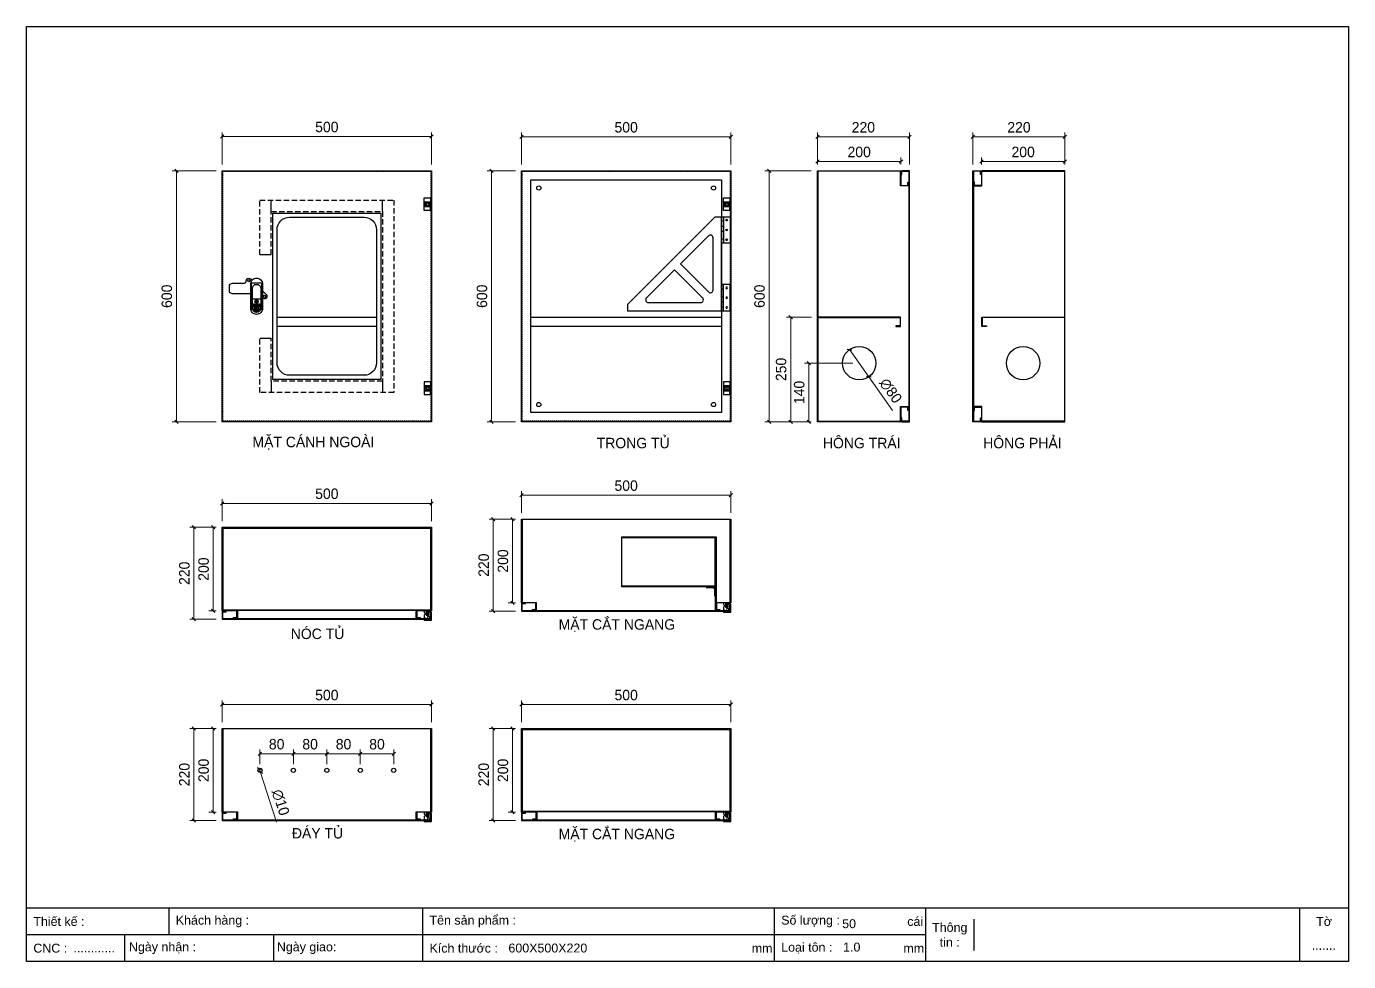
# Model space of a CAD drawing. Header units: millimetres. Extents: x 0 to 3162, y 0 to 2236.
import ezdxf

# ---------------------------------------------------------------- set-up
doc = ezdxf.new("R2010")
doc.units = ezdxf.units.MM
doc.linetypes.add('HIDDEN2', pattern=[4.7625, 3.175, -1.5875])
doc.linetypes.add('HIDDENX2', pattern=[19.05, 12.7, -6.35])
doc.layers.add('DIM', color=253, linetype='Continuous')
doc.styles.add('Arial', font='arial.ttf')
doc.dimstyles.new('Dim-25', dxfattribs={"dimtxt": 25, "dimasz": 8, "dimexe": 10, "dimexo": 15, "dimgap": 10, "dimtad": 1, "dimdec": 0, "dimtxsty": 'Standard', "dimblk": 'OBLIQUE', "dimcen": 10, "dimclrd": 5, "dimclre": 5, "dimclrt": 3, "dimazin": 3, "dimtfac": 1, "dimtdec": 0, "dimtmove": 0, "dimatfit": 3, "dimldrblk": 'OBLIQUE', "dimlwd": 9, "dimlwe": 9})

# ---------------------------------------------------------------- blocks, each defined once
blk = doc.blocks.new('HL003-2-2')
at = {"color": 1}
for p, q in [((15, 21), (15, 12)), ((15, -9), (15, 0)), ((16, 12), (17, 12)), ((16, 0), (17, 0))]:
    blk.add_line(p, q, dxfattribs=at)
blk.add_lwpolyline([(17, 0), (17, -9), (0, -9), (0, 21), (17, 21), (17, 12)], dxfattribs=at)
blk.add_lwpolyline([(0, 12), (16, 12), (16, 0), (0, 0)], close=True, dxfattribs=at)
blk.add_circle((8, 6), 3, dxfattribs=at)
blk = doc.blocks.new('AB301-3-1')
at = {"linetype": 'Continuous'}
h = blk.add_hatch(dxfattribs=at)
h.set_pattern_fill('ACAD_ISO09W100', color=1, scale=0.2)
h.set_pattern_definition([(0, (-368.0181, 431.8814), (0, 1), [4.8, -0.6, 1.2, -0.6, 1.2, -0.6])])
h.paths.add_polyline_path([(-4.1, -55, 0.118404), (0, -56, 0.118404), (4.1, -55), (7, -38.5), (-7, -38.5)])
at = {"color": 1, "linetype": 'Continuous'}
for p, q in [((-10, -25), (10, -25)), ((-7, -38.5), (7, -38.5)), ((-7, -38.5), (-4.1, -55)), ((7, -38.5), (4.1, -55))]:
    blk.add_line(p, q, dxfattribs=at)
for points in [[(-14, -12.5), (-57.5, -12.5, -0.414214), (-65, -5), (-65, 5, -0.414214), (-57.5, 12.5), (-30.7, 12.5, 0.414214), (-24.7, 18.5), (-24.7, 18.7)], [(-24.7, 18.7, -0.198912), (-23, 23), (-23, 23, -0.414214), (-14.5, 23), (-11, 19.5)], [(14, -5.5), (23, -14.5, -0.414214), (23, -23), (23, -23, -0.451305), (14, -22.4, -0.381561)]]:
    blk.add_lwpolyline(points, format="xyb", dxfattribs=at)
for points in [[(0, 25), (0, 25, -0.428242), (14, 10), (14, -47, -0.428242), (0, -62), (0, -62, -0.428242), (-14, -47), (-14, 10, -0.428242)], [(0, 10, -0.414214), (10, 0), (10, -47, -0.414214), (0, -57, -0.414214), (-10, -47), (-10, 0, -0.414214)], [(9, -39), (9, -47, -0.414214), (0, -56, -0.414214), (-9, -47), (-9, -39, -0.414214), (-7, -37), (7, -37, -0.414214)]]:
    blk.add_lwpolyline(points, format="xyb", close=True, dxfattribs=at)
blk.add_lwpolyline([(-1, -28), (1, -28), (1, -34), (-1, -34)], close=True, dxfattribs=at)
for centre, radius in [((-18.7, 18.7), 2.5), ((0, -31), 4), ((18.7, -18.7), 2.5)]:
    blk.add_circle(centre, radius, dxfattribs=at)
blk = doc.blocks.new('*D1')
at = {"color": 0, "linetype": 'ByBlock', "lineweight": -2}
for p, q in [((362.6, 1886.9), (354.6, 1894.9)), ((354.6, 1294.9), (362.6, 1286.9))]:
    blk.add_line(p, q, dxfattribs=at)
at = {"layer": 'Defpoints', "color": 0, "transparency": 16777216}
for p in [(468.5, 1890.9), (358.6, 1290.9), (468.5, 1290.9)]:
    blk.add_point(p, dxfattribs=at)
at = {"layer": 'DIM', "color": 5, "lineweight": 9, "transparency": 16777216}
for p, q in [((453.5, 1890.9), (348.6, 1890.9)), ((358.6, 1890.9), (358.6, 1290.9)), ((453.5, 1290.9), (348.6, 1290.9))]:
    blk.add_line(p, q, dxfattribs=at)
at = {"layer": 'DIM', "color": 3, "transparency": 16777216, "insert": (335.9, 1590.9), "char_height": 25, "attachment_point": 5, "rotation": 90}
blk.add_mtext('600', dxfattribs=at)
blk = doc.blocks.new('_Oblique')
at = {"color": 0, "linetype": 'ByBlock', "lineweight": -2}
blk.add_line((-0.5, -0.5), (0.5, 0.5), dxfattribs=at)
blk = doc.blocks.new('KHUNG CHUẨN')
at = {"color": 7}
for p, q in [((19889.2, -28535.2), (16919.2, -28535.2)), ((17239.2, -28535.2), (17239.2, -28595.2)), ((17809.2, -28535.2), (17809.2, -28655.2)), ((18599.2, -28535.2), (18599.2, -28655.2)), ((18939.2, -28535.2), (18939.2, -28655.2)), ((19779.2, -28535.2), (19779.2, -28655.2)), ((19047.6, -28560.2), (19047.6, -28630.2)), ((18939.2, -28595.2), (16919.2, -28595.2)), ((17139.2, -28595.2), (17139.2, -28655.2)), ((17474.2, -28595.2), (17474.2, -28655.2))]:
    blk.add_line(p, q, dxfattribs=at)
blk.add_lwpolyline([(16919.2, -26555.2), (19889.2, -26555.2), (19889.2, -28655.2), (16919.2, -28655.2)], close=True, dxfattribs=at)
at = {"color": 2, "char_height": 20, "style": 'Arial'}
for s, insert, width, attachment_point in [('  Thiết kế :', (16919.2, -28565.2), 917.634, 4), ('  Khách hàng :', (17239.2, -28565.2), 917.634, 4), ('  Tên sản phẩm :', (17809.2, -28565.2), 917.634, 4), ('  Số lượng :', (18599.2, -28565.2), 917.634, 4), ('cái', (18897.9, -28565.2), 63.517, 4), ('Thông\\Ptin :', (18993.4, -28595.2), 108.311, 5), ('Tờ', (19834.2, -28565.2), 110, 5), ('  CNC :', (16919.2, -28625.2), 917.634, 4), ('  Ngày nhận :', (17134, -28625.2), 556.651, 4), ('  Ngày giao:', (17466.3, -28625.2), 556.651, 4), ('  Kích thước :', (17809.2, -28625.2), 917.634, 4), ('mm', (18548.6, -28625.2), 73.831, 4), ('  Loại tôn :', (18599.2, -28625.2), 917.634, 4), ('mm', (18889.2, -28625.2), 917.634, 4)]:
    blk.add_mtext(s, dxfattribs=dict(at, insert=insert, width=width, attachment_point=attachment_point))
at = {"color": 3, "style": 'Arial'}
for tag, p in [('#01', (17055.6, -28580.1)), ('#02', (17431.4, -28580.1)), ('#03', (18030.6, -28580.1)), ('#08', (18751.7, -28580.1)), ('#10', (19064.8, -28580.1)), ('#04', (17024.8, -28634.6)), ('#05', (17308.5, -28633)), ('#06', (17632.7, -28633.7)), ('#07', (18002, -28634.7)), ('#09', (18753.8, -28632.6)), ('#11', (19060.3, -28625.7)), ('#12', (19806.5, -28628.9))]:
    blk.add_attdef(tag, p, '', height=20, dxfattribs=at)
blk = doc.blocks.new('HL003-2-3')
h = blk.add_hatch()
h.set_pattern_fill('ANSI31', color=2, scale=0.5, style=0)
h.set_pattern_definition([(45, (8435.407, 86016.9664), (-1.122532015, 1.122532015), [])])
h.paths.add_polyline_path([(11, 10), (5, 10), (5, 0), (11, 0)])
at = {"color": 1}
for p, q in [((0, 22), (17, 22)), ((0, 20), (0, 22)), ((0, 20), (15, 20)), ((4, 18), (0, 18)), ((0, 10), (0, 18)), ((0, 10), (8, 3)), ((0, 4), (3.4, 7)), ((0, 0), (0, 4)), ((16, 0), (0, 0)), ((4, 20), (4, 18)), ((17, 3), (8, 3)), ((15, 20), (15, 3)), ((16, 3), (16, 0)), ((17, 22), (17, 3))]:
    blk.add_line(p, q, dxfattribs=at)
at = {"color": 2}
blk.add_lwpolyline([(5, 10), (11, 10), (11, 0), (5, 0)], close=True, dxfattribs=at)
at = {"color": 1}
blk.add_circle((10, 16), 3, dxfattribs=at)
blk.add_circle((10, 16), 3, dxfattribs=at)
blk = doc.blocks.new('*D2')
at = {"color": 5, "lineweight": 9, "ltscale": 3, "transparency": 16777216}
for p, q in [((1169.5, 1057.8), (1106.6, 1057.8)), ((1116.6, 1057.8), (1116.6, 837.8)), ((1169.5, 837.8), (1106.6, 837.8))]:
    blk.add_line(p, q, dxfattribs=at)
at = {"color": 0, "linetype": 'ByBlock', "lineweight": -2}
for p, q in [((1120.6, 1053.8), (1112.6, 1061.8)), ((1112.6, 841.8), (1120.6, 833.8))]:
    blk.add_line(p, q, dxfattribs=at)
at = {"layer": 'Defpoints', "color": 0, "ltscale": 3, "transparency": 16777216}
for p in [(1184.5, 1057.8), (1116.6, 837.8), (1184.5, 837.8)]:
    blk.add_point(p, dxfattribs=at)
at = {"color": 3, "ltscale": 3, "transparency": 16777216, "insert": (1093.9, 947.8), "char_height": 25, "attachment_point": 5, "rotation": 90}
blk.add_mtext('220', dxfattribs=at)
blk = doc.blocks.new('*D3')
at = {"color": 5, "lineweight": 9, "ltscale": 3, "transparency": 16777216}
for p, q in [((1169.5, 1057.8), (1152.6, 1057.8)), ((1162.6, 1057.8), (1162.6, 857.8)), ((1169.5, 857.8), (1152.6, 857.8))]:
    blk.add_line(p, q, dxfattribs=at)
at = {"color": 0, "linetype": 'ByBlock', "lineweight": -2}
for p, q in [((1166.6, 1053.8), (1158.6, 1061.8)), ((1158.6, 861.8), (1166.6, 853.8))]:
    blk.add_line(p, q, dxfattribs=at)
at = {"layer": 'Defpoints', "color": 0, "ltscale": 3, "transparency": 16777216}
for p in [(1184.5, 1057.8), (1162.6, 857.8), (1184.5, 857.8)]:
    blk.add_point(p, dxfattribs=at)
at = {"color": 3, "ltscale": 3, "transparency": 16777216, "insert": (1139.8, 957.8), "char_height": 25, "attachment_point": 5, "rotation": 90}
blk.add_mtext('200', dxfattribs=at)
blk = doc.blocks.new('*D4')
at = {"color": 0, "linetype": 'ByBlock', "lineweight": -2}
for p, q in [((1188.5, 1119.1), (1180.5, 1111.1)), ((1680.5, 1111.1), (1688.5, 1119.1))]:
    blk.add_line(p, q, dxfattribs=at)
at = {"color": 5, "lineweight": 9, "ltscale": 3, "transparency": 16777216}
for p, q in [((1184.5, 1072.8), (1184.5, 1125.1)), ((1184.5, 1115.1), (1684.5, 1115.1)), ((1684.5, 1072.8), (1684.5, 1125.1))]:
    blk.add_line(p, q, dxfattribs=at)
at = {"layer": 'Defpoints', "color": 0, "ltscale": 3, "transparency": 16777216}
for p in [(1684.5, 1115.1), (1184.5, 1057.8), (1684.5, 1057.8)]:
    blk.add_point(p, dxfattribs=at)
at = {"color": 3, "ltscale": 3, "transparency": 16777216, "insert": (1434.5, 1137.9), "char_height": 25, "attachment_point": 5}
blk.add_mtext('500', dxfattribs=at)
blk = doc.blocks.new('*D5')
at = {"color": 5, "lineweight": 9, "ltscale": 3, "transparency": 16777216}
for p, q in [((453.5, 1038.4), (390.7, 1038.4)), ((400.7, 1038.4), (400.7, 818.4)), ((453.5, 818.4), (390.7, 818.4))]:
    blk.add_line(p, q, dxfattribs=at)
at = {"color": 0, "linetype": 'ByBlock', "lineweight": -2}
for p, q in [((404.7, 1034.4), (396.7, 1042.4)), ((396.7, 822.4), (404.7, 814.4))]:
    blk.add_line(p, q, dxfattribs=at)
at = {"layer": 'Defpoints', "color": 0, "ltscale": 3, "transparency": 16777216}
for p in [(468.5, 1038.4), (400.7, 818.4), (468.5, 818.4)]:
    blk.add_point(p, dxfattribs=at)
at = {"color": 3, "ltscale": 3, "transparency": 16777216, "insert": (377.9, 928.4), "char_height": 25, "attachment_point": 5, "rotation": 90}
blk.add_mtext('220', dxfattribs=at)
blk = doc.blocks.new('*D6')
at = {"color": 5, "lineweight": 9, "ltscale": 3, "transparency": 16777216}
for p, q in [((453.5, 1038.4), (436.6, 1038.4)), ((446.6, 1038.4), (446.6, 838.4)), ((453.5, 838.4), (436.6, 838.4))]:
    blk.add_line(p, q, dxfattribs=at)
at = {"color": 0, "linetype": 'ByBlock', "lineweight": -2}
for p, q in [((450.6, 1034.4), (442.6, 1042.4)), ((442.6, 842.4), (450.6, 834.4))]:
    blk.add_line(p, q, dxfattribs=at)
at = {"layer": 'Defpoints', "color": 0, "ltscale": 3, "transparency": 16777216}
for p in [(468.5, 1038.4), (446.6, 838.4), (468.5, 838.4)]:
    blk.add_point(p, dxfattribs=at)
at = {"color": 3, "ltscale": 3, "transparency": 16777216, "insert": (423.8, 938.4), "char_height": 25, "attachment_point": 5, "rotation": 90}
blk.add_mtext('200', dxfattribs=at)
blk = doc.blocks.new('*D7')
at = {"color": 0, "linetype": 'ByBlock', "lineweight": -2}
for p, q in [((472.5, 1099.7), (464.5, 1091.7)), ((964.5, 1091.7), (972.5, 1099.7))]:
    blk.add_line(p, q, dxfattribs=at)
at = {"color": 5, "lineweight": 9, "ltscale": 3, "transparency": 16777216}
for p, q in [((468.5, 1053.4), (468.5, 1105.7)), ((468.5, 1095.7), (968.5, 1095.7)), ((968.5, 1053.4), (968.5, 1105.7))]:
    blk.add_line(p, q, dxfattribs=at)
at = {"layer": 'Defpoints', "color": 0, "ltscale": 3, "transparency": 16777216}
for p in [(968.5, 1095.7), (468.5, 1038.4), (968.5, 1038.4)]:
    blk.add_point(p, dxfattribs=at)
at = {"color": 3, "ltscale": 3, "transparency": 16777216, "insert": (718.5, 1118.5), "char_height": 25, "attachment_point": 5}
blk.add_mtext('500', dxfattribs=at)
blk = doc.blocks.new('A$C67844AE1')
at = {"color": 1}
for p, q in [((19, 20), (21, 20)), ((20, 19), (20, 21))]:
    blk.add_line(p, q, dxfattribs=at)
for points in [[(20, 22), (0, 22), (0, 21), (18.3, 21)], [(22, 20), (22, 0), (21, 0), (21, 18.3)]]:
    blk.add_lwpolyline(points, dxfattribs=at)
blk.add_circle((20, 20), 2, dxfattribs=at)
blk = doc.blocks.new('f')
at = {"color": 1}
for p, q in [((11807.5, 1083.3), (11828, 1083.3)), ((11807.5, 1020.3), (11807.5, 1083.3)), ((11812.5, 1083.3), (11812.5, 1020.3)), ((11828, 1083.3), (11828, 1020.3)), ((11807.5, 1073.3), (11812.5, 1073.3)), ((11807.5, 1061.3), (11812.5, 1061.3)), ((11807.5, 1049.3), (11812.5, 1049.3)), ((11807.5, 1030.3), (11812.5, 1030.3)), ((11828, 1020.3), (11807.5, 1020.3))]:
    blk.add_line(p, q, dxfattribs=at)
for centre in [(11820, 1075.3), (11820, 1051.8), (11820, 1028.3)]:
    blk.add_circle(centre, 2, dxfattribs=at)
blk = doc.blocks.new('ddddđ')
at = {"color": 7, "linetype": 'Continuous'}
for p, q in [((-30144.3, -61375.4), (-29934.3, -61165.4)), ((-29919.3, -61390.4), (-29919.3, -61165.4)), ((-30017.5, -61278.1), (-29950.4, -61211)), ((-29939.3, -61340.6), (-29939.3, -61215.6)), ((-30098.7, -61359.3), (-30031.6, -61292.2)), ((-30094.1, -61370.4), (-29969.1, -61370.4)), ((-30144.3, -61390.4), (-29919.3, -61390.4))]:
    blk.add_line(p, q, dxfattribs=at)
at = {"color": 7}
for p, q in [((-29934.3, -61165.4), (-29919.3, -61165.4)), ((-30144.3, -61375.4), (-30144.3, -61390.4))]:
    blk.add_line(p, q, dxfattribs=at)
for p, q in [((-30017.5, -61278.1), (-29950.4, -61345.1)), ((-30031.6, -61292.2), (-29964.5, -61359.3))]:
    blk.add_line(p, q)
at = {"color": 7, "linetype": 'Continuous'}
for centre, start, end in [((-29945.8, -61215.6), 0, 135), ((-30094.1, -61363.9), 135, 270)]:
    blk.add_arc(centre, 6.5, start, end, dxfattribs=at)
for centre, start, end in [((-29945.8, -61340.6), 225, 0), ((-29969.1, -61363.9), 270, 45)]:
    blk.add_arc(centre, 6.5, start, end)
blk.add_blockref('f', (-41726.8, -62248.7))
at = {"xscale": -1, "rotation": 180}
blk.add_blockref('f', (-41726.8, -60307.1), dxfattribs=at)
blk = doc.blocks.new('*D8')
at = {"color": 5, "lineweight": 9, "ltscale": 3, "transparency": 16777216}
for p, q in [((1169.5, 1890.9), (1102.3, 1890.9)), ((1112.3, 1890.9), (1112.3, 1290.9)), ((1169.5, 1290.9), (1102.3, 1290.9))]:
    blk.add_line(p, q, dxfattribs=at)
at = {"color": 0, "linetype": 'ByBlock', "lineweight": -2}
for p, q in [((1116.3, 1886.9), (1108.3, 1894.9)), ((1108.3, 1294.9), (1116.3, 1286.9))]:
    blk.add_line(p, q, dxfattribs=at)
at = {"layer": 'Defpoints', "color": 0, "ltscale": 3, "transparency": 16777216}
for p in [(1184.5, 1890.9), (1112.3, 1290.9), (1184.5, 1290.9)]:
    blk.add_point(p, dxfattribs=at)
at = {"color": 3, "ltscale": 3, "transparency": 16777216, "insert": (1089.6, 1590.9), "char_height": 25, "attachment_point": 5, "rotation": 90}
blk.add_mtext('600', dxfattribs=at)
blk = doc.blocks.new('*D9')
at = {"color": 0, "linetype": 'ByBlock', "lineweight": -2}
for p, q in [((1188.5, 1976.1), (1180.5, 1968.1)), ((1680.5, 1968.1), (1688.5, 1976.1))]:
    blk.add_line(p, q, dxfattribs=at)
at = {"color": 5, "lineweight": 9, "ltscale": 3, "transparency": 16777216}
for p, q in [((1184.5, 1905.9), (1184.5, 1982.1)), ((1184.5, 1972.1), (1684.5, 1972.1)), ((1684.5, 1905.9), (1684.5, 1982.1))]:
    blk.add_line(p, q, dxfattribs=at)
at = {"layer": 'Defpoints', "color": 0, "ltscale": 3, "transparency": 16777216}
for p in [(1684.5, 1972.1), (1184.5, 1890.9), (1684.5, 1890.9)]:
    blk.add_point(p, dxfattribs=at)
at = {"color": 3, "ltscale": 3, "transparency": 16777216, "insert": (1434.5, 1994.8), "char_height": 25, "attachment_point": 5}
blk.add_mtext('500', dxfattribs=at)
blk = doc.blocks.new('*D10')
at = {"color": 0, "linetype": 'ByBlock', "lineweight": -2}
for p, q in [((472.5, 1976.8), (464.5, 1968.8)), ((964.5, 1968.8), (972.5, 1976.8))]:
    blk.add_line(p, q, dxfattribs=at)
at = {"color": 5, "lineweight": 9, "ltscale": 3, "transparency": 16777216}
for p, q in [((468.5, 1905.9), (468.5, 1982.8)), ((468.5, 1972.8), (968.5, 1972.8)), ((968.5, 1905.9), (968.5, 1982.8))]:
    blk.add_line(p, q, dxfattribs=at)
at = {"layer": 'Defpoints', "color": 0, "ltscale": 3, "transparency": 16777216}
for p in [(968.5, 1972.8), (468.5, 1890.9), (968.5, 1890.9)]:
    blk.add_point(p, dxfattribs=at)
at = {"color": 3, "ltscale": 3, "transparency": 16777216, "insert": (718.5, 1995.5), "char_height": 25, "attachment_point": 5}
blk.add_mtext('500', dxfattribs=at)
blk = doc.blocks.new('*D11')
at = {"color": 5, "lineweight": 9, "ltscale": 3, "transparency": 16777216}
for p, q in [((1876.9, 1890.9), (1766.4, 1890.9)), ((1776.4, 1290.9), (1776.4, 1890.9)), ((1876.9, 1290.9), (1766.4, 1290.9))]:
    blk.add_line(p, q, dxfattribs=at)
at = {"color": 0, "linetype": 'ByBlock', "lineweight": -2}
for p, q in [((1780.4, 1886.9), (1772.4, 1894.9)), ((1772.4, 1294.9), (1780.4, 1286.9))]:
    blk.add_line(p, q, dxfattribs=at)
at = {"layer": 'Defpoints', "color": 0, "ltscale": 3, "transparency": 16777216}
for p in [(1776.4, 1890.9), (1891.9, 1890.9), (1891.9, 1290.9)]:
    blk.add_point(p, dxfattribs=at)
at = {"color": 3, "ltscale": 3, "transparency": 16777216, "insert": (1753.6, 1590.9), "char_height": 25, "attachment_point": 5, "rotation": 90}
blk.add_mtext('600', dxfattribs=at)
blk = doc.blocks.new('*D12')
at = {"color": 0, "linetype": 'ByBlock', "lineweight": -2}
for p, q in [((1895.9, 1976.1), (1887.9, 1968.1)), ((2107.9, 1968.1), (2115.9, 1976.1))]:
    blk.add_line(p, q, dxfattribs=at)
at = {"color": 5, "lineweight": 9, "ltscale": 3, "transparency": 16777216}
for p, q in [((1891.9, 1905.9), (1891.9, 1982.1)), ((1891.9, 1972.1), (2111.9, 1972.1)), ((2111.9, 1905.9), (2111.9, 1982.1))]:
    blk.add_line(p, q, dxfattribs=at)
at = {"layer": 'Defpoints', "color": 0, "ltscale": 3, "transparency": 16777216}
for p in [(2111.9, 1972.1), (1891.9, 1890.9), (2111.9, 1890.9)]:
    blk.add_point(p, dxfattribs=at)
at = {"color": 3, "ltscale": 3, "transparency": 16777216, "insert": (2001.9, 1994.8), "char_height": 25, "attachment_point": 5}
blk.add_mtext('220', dxfattribs=at)
blk = doc.blocks.new('*D13')
at = {"color": 5, "lineweight": 9, "ltscale": 3, "transparency": 16777216}
for p, q in [((1976.9, 1430.9), (1861.3, 1430.9)), ((1871.3, 1290.9), (1871.3, 1430.9)), ((1876.9, 1290.9), (1861.3, 1290.9))]:
    blk.add_line(p, q, dxfattribs=at)
at = {"color": 0, "linetype": 'ByBlock', "lineweight": -2}
for p, q in [((1875.3, 1426.9), (1867.3, 1434.9)), ((1867.3, 1294.9), (1875.3, 1286.9))]:
    blk.add_line(p, q, dxfattribs=at)
at = {"layer": 'Defpoints', "color": 0, "ltscale": 3, "transparency": 16777216}
for p in [(1871.3, 1430.9), (1991.9, 1430.9), (1891.9, 1290.9)]:
    blk.add_point(p, dxfattribs=at)
at = {"color": 3, "ltscale": 3, "transparency": 16777216, "insert": (1848.5, 1360.9), "char_height": 25, "attachment_point": 5, "rotation": 90}
blk.add_mtext('140', dxfattribs=at)
blk = doc.blocks.new('*D14')
at = {"color": 0, "linetype": 'ByBlock', "lineweight": -2}
for p, q in [((1963.2, 1464.6), (1974.4, 1462.7)), ((2020.5, 1397.3), (2009.3, 1399.2))]:
    blk.add_line(p, q, dxfattribs=at)
at = {"color": 5, "lineweight": 9, "ltscale": 3, "transparency": 16777216}
for p in [(1968.8, 1463.6), (2071.9, 1317.4)]:
    blk.add_line(p, (2014.9, 1398.2), dxfattribs=at)
at = {"layer": 'Defpoints', "color": 0, "ltscale": 3, "transparency": 16777216}
for p in [(1968.8, 1463.6), (2014.9, 1398.2)]:
    blk.add_point(p, dxfattribs=at)
at = {"color": 3, "ltscale": 3, "transparency": 16777216, "insert": (2067.2, 1364.8), "char_height": 25, "attachment_point": 5, "rotation": 305.1609}
blk.add_mtext('∅80', dxfattribs=at)
blk = doc.blocks.new('*D15')
at = {"color": 5, "lineweight": 9, "ltscale": 3, "transparency": 16777216}
for p, q in [((1877.9, 1540.9), (1818, 1540.9)), ((1828, 1540.9), (1828, 1290.9)), ((1876.9, 1290.9), (1818, 1290.9))]:
    blk.add_line(p, q, dxfattribs=at)
at = {"color": 0, "linetype": 'ByBlock', "lineweight": -2}
for p, q in [((1832, 1536.9), (1824, 1544.9)), ((1824, 1294.9), (1832, 1286.9))]:
    blk.add_line(p, q, dxfattribs=at)
at = {"layer": 'Defpoints', "color": 0, "ltscale": 3, "transparency": 16777216}
for p in [(1892.9, 1540.9), (1828, 1290.9), (1891.9, 1290.9)]:
    blk.add_point(p, dxfattribs=at)
at = {"color": 3, "ltscale": 3, "transparency": 16777216, "insert": (1805.2, 1415.9), "char_height": 25, "attachment_point": 5, "rotation": 90}
blk.add_mtext('250', dxfattribs=at)
blk = doc.blocks.new('*D16')
at = {"color": 0, "linetype": 'ByBlock', "lineweight": -2}
for p, q in [((1895.9, 1917), (1887.9, 1909)), ((2087.9, 1909), (2095.9, 1917))]:
    blk.add_line(p, q, dxfattribs=at)
at = {"color": 5, "lineweight": 9, "ltscale": 3, "transparency": 16777216}
for p, q in [((1891.9, 1905.9), (1891.9, 1923)), ((1891.9, 1913), (2091.9, 1913)), ((2091.9, 1905.9), (2091.9, 1923))]:
    blk.add_line(p, q, dxfattribs=at)
at = {"layer": 'Defpoints', "color": 0, "ltscale": 3, "transparency": 16777216}
for p in [(2091.9, 1913), (1891.9, 1890.9), (2091.9, 1890.9)]:
    blk.add_point(p, dxfattribs=at)
at = {"color": 3, "ltscale": 3, "transparency": 16777216, "insert": (1991.9, 1935.8), "char_height": 25, "attachment_point": 5}
blk.add_mtext('200', dxfattribs=at)
blk = doc.blocks.new('*D17')
at = {"color": 0, "linetype": 'ByBlock', "lineweight": -2}
for p, q in [((2268.1, 1976.1), (2260.1, 1968.1)), ((2480.1, 1968.1), (2488.1, 1976.1))]:
    blk.add_line(p, q, dxfattribs=at)
at = {"color": 5, "lineweight": 9, "ltscale": 3, "transparency": 16777216}
for p, q in [((2264.1, 1905.9), (2264.1, 1982.1)), ((2484.1, 1972.1), (2264.1, 1972.1)), ((2484.1, 1905.9), (2484.1, 1982.1))]:
    blk.add_line(p, q, dxfattribs=at)
at = {"layer": 'Defpoints', "color": 0, "ltscale": 3, "transparency": 16777216}
for p in [(2264.1, 1972.1), (2264.1, 1890.9), (2484.1, 1890.9)]:
    blk.add_point(p, dxfattribs=at)
at = {"color": 3, "ltscale": 3, "transparency": 16777216, "insert": (2374.1, 1994.8), "char_height": 25, "attachment_point": 5}
blk.add_mtext('220', dxfattribs=at)
blk = doc.blocks.new('*D18')
at = {"color": 0, "linetype": 'ByBlock', "lineweight": -2}
for p, q in [((2288.1, 1917), (2280.1, 1909)), ((2480.1, 1909), (2488.1, 1917))]:
    blk.add_line(p, q, dxfattribs=at)
at = {"color": 5, "lineweight": 9, "ltscale": 3, "transparency": 16777216}
for p, q in [((2284.1, 1905.9), (2284.1, 1923)), ((2484.1, 1913), (2284.1, 1913)), ((2484.1, 1905.9), (2484.1, 1923))]:
    blk.add_line(p, q, dxfattribs=at)
at = {"layer": 'Defpoints', "color": 0, "ltscale": 3, "transparency": 16777216}
for p in [(2284.1, 1913), (2284.1, 1890.9), (2484.1, 1890.9)]:
    blk.add_point(p, dxfattribs=at)
at = {"color": 3, "ltscale": 3, "transparency": 16777216, "insert": (2384.1, 1935.8), "char_height": 25, "attachment_point": 5}
blk.add_mtext('200', dxfattribs=at)
blk = doc.blocks.new('*D19')
at = {"color": 5, "lineweight": 9, "ltscale": 3, "transparency": 16777216}
for p, q in [((453.5, 557.1), (390.7, 557.1)), ((400.7, 557.1), (400.7, 337.1)), ((453.5, 337.1), (390.7, 337.1))]:
    blk.add_line(p, q, dxfattribs=at)
at = {"color": 0, "linetype": 'ByBlock', "lineweight": -2}
for p, q in [((404.7, 553.1), (396.7, 561.1)), ((396.7, 341.1), (404.7, 333.1))]:
    blk.add_line(p, q, dxfattribs=at)
at = {"layer": 'Defpoints', "color": 0, "ltscale": 3, "transparency": 16777216}
for p in [(468.5, 557.1), (400.7, 337.1), (468.5, 337.1)]:
    blk.add_point(p, dxfattribs=at)
at = {"color": 3, "ltscale": 3, "transparency": 16777216, "insert": (377.9, 447.1), "char_height": 25, "attachment_point": 5, "rotation": 90}
blk.add_mtext('220', dxfattribs=at)
blk = doc.blocks.new('*D20')
at = {"color": 5, "lineweight": 9, "ltscale": 3, "transparency": 16777216}
for p, q in [((453.5, 557.1), (436.6, 557.1)), ((446.6, 557.1), (446.6, 357.1)), ((453.5, 357.1), (436.6, 357.1))]:
    blk.add_line(p, q, dxfattribs=at)
at = {"color": 0, "linetype": 'ByBlock', "lineweight": -2}
for p, q in [((450.6, 553.1), (442.6, 561.1)), ((442.6, 361.1), (450.6, 353.1))]:
    blk.add_line(p, q, dxfattribs=at)
at = {"layer": 'Defpoints', "color": 0, "ltscale": 3, "transparency": 16777216}
for p in [(468.5, 557.1), (446.6, 357.1), (468.5, 357.1)]:
    blk.add_point(p, dxfattribs=at)
at = {"color": 3, "ltscale": 3, "transparency": 16777216, "insert": (423.8, 457.1), "char_height": 25, "attachment_point": 5, "rotation": 90}
blk.add_mtext('200', dxfattribs=at)
blk = doc.blocks.new('*D21')
at = {"color": 0, "linetype": 'ByBlock', "lineweight": -2}
for p, q in [((472.5, 618.3), (464.5, 610.3)), ((964.5, 610.3), (972.5, 618.3))]:
    blk.add_line(p, q, dxfattribs=at)
at = {"color": 5, "lineweight": 9, "ltscale": 3, "transparency": 16777216}
for p, q in [((468.5, 572.1), (468.5, 624.3)), ((468.5, 614.3), (968.5, 614.3)), ((968.5, 572.1), (968.5, 624.3))]:
    blk.add_line(p, q, dxfattribs=at)
at = {"layer": 'Defpoints', "color": 0, "ltscale": 3, "transparency": 16777216}
for p in [(968.5, 614.3), (468.5, 557.1), (968.5, 557.1)]:
    blk.add_point(p, dxfattribs=at)
at = {"color": 3, "ltscale": 3, "transparency": 16777216, "insert": (718.5, 637.1), "char_height": 25, "attachment_point": 5}
blk.add_mtext('500', dxfattribs=at)
blk = doc.blocks.new('*D22')
at = {"color": 5, "lineweight": 9, "ltscale": 3, "transparency": 16777216}
for p, q in [((718.5, 472.1), (718.5, 506.8)), ((798.5, 472.1), (798.5, 506.8)), ((718.5, 496.8), (798.5, 496.8))]:
    blk.add_line(p, q, dxfattribs=at)
at = {"color": 0, "linetype": 'ByBlock', "lineweight": -2}
for p, q in [((722.5, 500.8), (714.5, 492.8)), ((794.5, 492.8), (802.5, 500.8))]:
    blk.add_line(p, q, dxfattribs=at)
at = {"layer": 'Defpoints', "color": 0, "ltscale": 3, "transparency": 16777216}
for p in [(798.5, 496.8), (718.5, 457.1), (798.5, 457.1)]:
    blk.add_point(p, dxfattribs=at)
at = {"color": 3, "ltscale": 3, "transparency": 16777216, "insert": (758.5, 519.6), "char_height": 25, "attachment_point": 5}
blk.add_mtext('80', dxfattribs=at)
blk = doc.blocks.new('*D23')
at = {"color": 5, "lineweight": 9, "ltscale": 3, "transparency": 16777216}
for p, q in [((798.5, 472.1), (798.5, 506.8)), ((878.5, 472.1), (878.5, 506.8)), ((798.5, 496.8), (878.5, 496.8))]:
    blk.add_line(p, q, dxfattribs=at)
at = {"color": 0, "linetype": 'ByBlock', "lineweight": -2}
for p, q in [((802.5, 500.8), (794.5, 492.8)), ((874.5, 492.8), (882.5, 500.8))]:
    blk.add_line(p, q, dxfattribs=at)
at = {"layer": 'Defpoints', "color": 0, "ltscale": 3, "transparency": 16777216}
for p in [(878.5, 496.8), (798.5, 457.1), (878.5, 457.1)]:
    blk.add_point(p, dxfattribs=at)
at = {"color": 3, "ltscale": 3, "transparency": 16777216, "insert": (838.5, 519.6), "char_height": 25, "attachment_point": 5}
blk.add_mtext('80', dxfattribs=at)
blk = doc.blocks.new('*D24')
at = {"color": 5, "lineweight": 9, "ltscale": 3, "transparency": 16777216}
for p, q in [((638.5, 472.1), (638.5, 506.8)), ((718.5, 472.1), (718.5, 506.8)), ((718.5, 496.8), (638.5, 496.8))]:
    blk.add_line(p, q, dxfattribs=at)
at = {"color": 0, "linetype": 'ByBlock', "lineweight": -2}
for p, q in [((642.5, 500.8), (634.5, 492.8)), ((714.5, 492.8), (722.5, 500.8))]:
    blk.add_line(p, q, dxfattribs=at)
at = {"layer": 'Defpoints', "color": 0, "ltscale": 3, "transparency": 16777216}
for p in [(638.5, 496.8), (638.5, 457.1), (718.5, 457.1)]:
    blk.add_point(p, dxfattribs=at)
at = {"color": 3, "ltscale": 3, "transparency": 16777216, "insert": (678.5, 519.6), "char_height": 25, "attachment_point": 5}
blk.add_mtext('80', dxfattribs=at)
blk = doc.blocks.new('*D25')
at = {"color": 5, "lineweight": 9, "ltscale": 3, "transparency": 16777216}
for p, q in [((558.5, 472.1), (558.5, 506.8)), ((638.5, 472.1), (638.5, 506.8)), ((638.5, 496.8), (558.5, 496.8))]:
    blk.add_line(p, q, dxfattribs=at)
at = {"color": 0, "linetype": 'ByBlock', "lineweight": -2}
for p, q in [((562.5, 500.8), (554.5, 492.8)), ((634.5, 492.8), (642.5, 500.8))]:
    blk.add_line(p, q, dxfattribs=at)
at = {"layer": 'Defpoints', "color": 0, "ltscale": 3, "transparency": 16777216}
for p in [(558.5, 496.8), (558.5, 457.1), (638.5, 457.1)]:
    blk.add_point(p, dxfattribs=at)
at = {"color": 3, "ltscale": 3, "transparency": 16777216, "insert": (598.5, 519.6), "char_height": 25, "attachment_point": 5}
blk.add_mtext('80', dxfattribs=at)
blk = doc.blocks.new('*D26')
at = {"color": 0, "linetype": 'ByBlock', "lineweight": -2}
for p, q in [((551.9, 464.4), (562, 459.3)), ((565.1, 449.7), (555, 454.9))]:
    blk.add_line(p, q, dxfattribs=at)
at = {"color": 5, "lineweight": 9, "ltscale": 3, "transparency": 16777216}
for p in [(557, 461.8), (598.2, 333.7)]:
    blk.add_line(p, (560, 452.3), dxfattribs=at)
at = {"layer": 'Defpoints', "color": 0, "ltscale": 3, "transparency": 16777216}
for p in [(557, 461.8), (560, 452.3)]:
    blk.add_point(p, dxfattribs=at)
at = {"color": 3, "ltscale": 3, "transparency": 16777216, "insert": (607.8, 380.4), "char_height": 25, "attachment_point": 5, "rotation": 287.8482}
blk.add_mtext('∅10', dxfattribs=at)
blk = doc.blocks.new('*D27')
at = {"color": 5, "lineweight": 9, "ltscale": 3, "transparency": 16777216}
for p, q in [((1169.5, 557.1), (1106.6, 557.1)), ((1116.6, 557.1), (1116.6, 337.1)), ((1169.5, 337.1), (1106.6, 337.1))]:
    blk.add_line(p, q, dxfattribs=at)
at = {"color": 0, "linetype": 'ByBlock', "lineweight": -2}
for p, q in [((1120.6, 553.1), (1112.6, 561.1)), ((1112.6, 341.1), (1120.6, 333.1))]:
    blk.add_line(p, q, dxfattribs=at)
at = {"layer": 'Defpoints', "color": 0, "ltscale": 3, "transparency": 16777216}
for p in [(1184.5, 557.1), (1116.6, 337.1), (1184.5, 337.1)]:
    blk.add_point(p, dxfattribs=at)
at = {"color": 3, "ltscale": 3, "transparency": 16777216, "insert": (1093.9, 447.1), "char_height": 25, "attachment_point": 5, "rotation": 90}
blk.add_mtext('220', dxfattribs=at)
blk = doc.blocks.new('*D28')
at = {"color": 5, "lineweight": 9, "ltscale": 3, "transparency": 16777216}
for p, q in [((1169.5, 557.1), (1152.6, 557.1)), ((1162.6, 557.1), (1162.6, 357.1)), ((1169.5, 357.1), (1152.6, 357.1))]:
    blk.add_line(p, q, dxfattribs=at)
at = {"color": 0, "linetype": 'ByBlock', "lineweight": -2}
for p, q in [((1166.6, 553.1), (1158.6, 561.1)), ((1158.6, 361.1), (1166.6, 353.1))]:
    blk.add_line(p, q, dxfattribs=at)
at = {"layer": 'Defpoints', "color": 0, "ltscale": 3, "transparency": 16777216}
for p in [(1184.5, 557.1), (1162.6, 357.1), (1184.5, 357.1)]:
    blk.add_point(p, dxfattribs=at)
at = {"color": 3, "ltscale": 3, "transparency": 16777216, "insert": (1139.8, 457.1), "char_height": 25, "attachment_point": 5, "rotation": 90}
blk.add_mtext('200', dxfattribs=at)
blk = doc.blocks.new('*D29')
at = {"color": 0, "linetype": 'ByBlock', "lineweight": -2}
for p, q in [((1188.5, 618.3), (1180.5, 610.3)), ((1680.5, 610.3), (1688.5, 618.3))]:
    blk.add_line(p, q, dxfattribs=at)
at = {"color": 5, "lineweight": 9, "ltscale": 3, "transparency": 16777216}
for p, q in [((1184.5, 572.1), (1184.5, 624.3)), ((1184.5, 614.3), (1684.5, 614.3)), ((1684.5, 572.1), (1684.5, 624.3))]:
    blk.add_line(p, q, dxfattribs=at)
at = {"layer": 'Defpoints', "color": 0, "ltscale": 3, "transparency": 16777216}
for p in [(1684.5, 614.3), (1184.5, 557.1), (1684.5, 557.1)]:
    blk.add_point(p, dxfattribs=at)
at = {"color": 3, "ltscale": 3, "transparency": 16777216, "insert": (1434.5, 637.1), "char_height": 25, "attachment_point": 5}
blk.add_mtext('500', dxfattribs=at)

msp = doc.modelspace()

# ---------------------------------------------------------------- linework, layer by layer
at = {"linetype": 'HIDDENX2', "ltscale": 3}
for p, q in [((585.5, 1793.9), (585.5, 1820.9)), ((585.5, 1387.9), (585.5, 1360.9)), ((851.5, 1387.9), (851.5, 1360.9))]:
    msp.add_line(p, q, dxfattribs=at)
at = {"ltscale": 3}
for p, q in [((851.5, 1793.9), (851.5, 1820.9)), ((558.5, 1690.9), (585.5, 1690.9)), ((558.5, 1490.9), (585.5, 1490.9))]:
    msp.add_line(p, q, dxfattribs=at)
at = {"color": 7}
for points in [[(468.5, 1890.9), (968.5, 1890.9), (968.5, 1290.9), (468.5, 1290.9)], [(1184.5, 1890.9), (1684.5, 1890.9), (1684.5, 1290.9), (1184.5, 1290.9)], [(1206.5, 1868.9), (1662.5, 1868.9), (1662.5, 1312.9), (1206.5, 1312.9)], [(2108.9, 1863.9), (2108.9, 1854.9), (2090.9, 1854.9), (2090.9, 1889.9), (1892.9, 1889.9), (1892.9, 1291.9), (2090.9, 1291.9), (2090.9, 1326.9), (2108.9, 1326.9), (2108.9, 1317.9), (2107.9, 1317.9), (2107.9, 1325.9), (2091.9, 1325.9), (2091.9, 1290.9), (1891.9, 1290.9), (1891.9, 1890.9), (2091.9, 1890.9), (2091.9, 1855.9), (2107.9, 1855.9), (2107.9, 1863.9)], [(2093.9, 1881.9), (2093.9, 1889.9), (2110.9, 1889.9), (2110.9, 1291.9), (2093.9, 1291.9), (2093.9, 1299.9), (2092.9, 1299.9), (2092.9, 1290.9), (2111.9, 1290.9), (2111.9, 1890.9), (2092.9, 1890.9), (2092.9, 1881.9)], [(2282.1, 1881.9), (2282.1, 1889.9), (2265.1, 1889.9), (2265.1, 1291.9), (2282.1, 1291.9), (2282.1, 1299.9), (2283.1, 1299.9), (2283.1, 1290.9), (2264.1, 1290.9), (2264.1, 1890.9), (2283.1, 1890.9), (2283.1, 1881.9)], [(2267.1, 1863.9), (2267.1, 1854.9), (2285.1, 1854.9), (2285.1, 1889.9), (2483.1, 1889.9), (2483.1, 1291.9), (2285.1, 1291.9), (2285.1, 1326.9), (2267.1, 1326.9), (2267.1, 1317.9), (2268.1, 1317.9), (2268.1, 1325.9), (2284.1, 1325.9), (2284.1, 1290.9), (2484.1, 1290.9), (2484.1, 1890.9), (2284.1, 1890.9), (2284.1, 1855.9), (2268.1, 1855.9), (2268.1, 1863.9)], [(1658.5, 840.8), (1649.5, 840.8), (1649.5, 858.8), (1683.5, 858.8), (1683.5, 1056.8), (1185.5, 1056.8), (1185.5, 858.8), (1219.5, 858.8), (1219.5, 840.8), (1210.5, 840.8), (1210.5, 841.8), (1218.5, 841.8), (1218.5, 857.8), (1184.5, 857.8), (1184.5, 1057.8), (1684.5, 1057.8), (1684.5, 857.8), (1650.5, 857.8), (1650.5, 841.8), (1658.5, 841.8)], [(941.5, 821.4), (932.5, 821.4), (932.5, 839.4), (967.5, 839.4), (967.5, 1037.4), (469.5, 1037.4), (469.5, 839.4), (504.5, 839.4), (504.5, 821.4), (495.5, 821.4), (495.5, 822.4), (503.5, 822.4), (503.5, 838.4), (468.5, 838.4), (468.5, 1038.4), (968.5, 1038.4), (968.5, 838.4), (933.5, 838.4), (933.5, 822.4), (941.5, 822.4)], [(1673.5, 855.8), (1681.5, 855.8), (1681.5, 838.8), (1185.5, 838.8), (1185.5, 855.8), (1193.5, 855.8), (1193.5, 856.8), (1184.5, 856.8), (1184.5, 837.8), (1682.5, 837.8), (1682.5, 856.8), (1673.5, 856.8)], [(957.5, 836.4), (965.5, 836.4), (965.5, 819.4), (469.5, 819.4), (469.5, 836.4), (477.5, 836.4), (477.5, 837.4), (468.5, 837.4), (468.5, 818.4), (966.5, 818.4), (966.5, 837.4), (957.5, 837.4)], [(941.5, 340.1), (932.5, 340.1), (932.5, 358.1), (967.5, 358.1), (967.5, 556.1), (469.5, 556.1), (469.5, 358.1), (504.5, 358.1), (504.5, 340.1), (495.5, 340.1), (495.5, 341.1), (503.5, 341.1), (503.5, 357.1), (468.5, 357.1), (468.5, 557.1), (968.5, 557.1), (968.5, 357.1), (933.5, 357.1), (933.5, 341.1), (941.5, 341.1)], [(1657.5, 340.1), (1648.5, 340.1), (1648.5, 358.1), (1683.5, 358.1), (1683.5, 556.1), (1185.5, 556.1), (1185.5, 358.1), (1220.5, 358.1), (1220.5, 340.1), (1211.5, 340.1), (1211.5, 341.1), (1219.5, 341.1), (1219.5, 357.1), (1184.5, 357.1), (1184.5, 557.1), (1684.5, 557.1), (1684.5, 357.1), (1649.5, 357.1), (1649.5, 341.1), (1657.5, 341.1)], [(957.5, 355.1), (965.5, 355.1), (965.5, 338.1), (469.5, 338.1), (469.5, 355.1), (477.5, 355.1), (477.5, 356.1), (468.5, 356.1), (468.5, 337.1), (966.5, 337.1), (966.5, 356.1), (957.5, 356.1)], [(1673.5, 355.1), (1681.5, 355.1), (1681.5, 338.1), (1185.5, 338.1), (1185.5, 355.1), (1193.5, 355.1), (1193.5, 356.1), (1184.5, 356.1), (1184.5, 337.1), (1682.5, 337.1), (1682.5, 356.1), (1673.5, 356.1)]]:
    msp.add_lwpolyline(points, close=True, dxfattribs=at)
at = {"color": 7, "linetype": 'HIDDEN2'}
for points in [[(469.5, 1889.9), (967.5, 1889.9), (967.5, 1291.9), (469.5, 1291.9)], [(1185.5, 1889.9), (1683.5, 1889.9), (1683.5, 1291.9), (1185.5, 1291.9)]]:
    msp.add_lwpolyline(points, close=True, dxfattribs=at)
at = {"linetype": 'HIDDENX2'}
for points in [[(558.5, 1690.9), (558.5, 1820.9), (878.5, 1820.9), (878.5, 1360.9), (558.5, 1360.9), (558.5, 1490.9)], [(585.5, 1690.9), (585.5, 1793.9), (851.5, 1793.9), (851.5, 1387.9), (585.5, 1387.9), (585.5, 1490.9)]]:
    msp.add_lwpolyline(points, dxfattribs=at)
at = {"color": 2}
for points in [[(965, 1815.4), (954, 1815.4), (954, 1806.4), (965, 1806.4)], [(1681, 1815.4), (1670, 1815.4), (1670, 1806.4), (1681, 1806.4)], [(965, 1366.4), (954, 1366.4), (954, 1375.4), (965, 1375.4)], [(1681, 1366.4), (1670, 1366.4), (1670, 1375.4), (1681, 1375.4)]]:
    msp.add_lwpolyline(points, close=True, dxfattribs=at)
at = {"color": 4}
msp.add_lwpolyline([(589.5, 1789.9), (847.5, 1789.9), (847.5, 1391.9), (589.5, 1391.9)], close=True, dxfattribs=at)
at = {"color": 2}
msp.add_lwpolyline([(629.5, 1779.9), (807.5, 1779.9, -0.414214), (837.5, 1749.9), (837.5, 1431.9, -0.414214), (807.5, 1401.9), (629.5, 1401.9, -0.414214), (599.5, 1431.9), (599.5, 1749.9, -0.414214)], format="xyb", close=True, dxfattribs=at)
at = {"color": 2, "linetype": 'Continuous'}
msp.add_lwpolyline([(538.5, 1622.7), (562.5, 1622.7), (562.5, 1559.2), (538.5, 1559.2)], close=True, dxfattribs=at)
at = {"color": 3, "ltscale": 3}
for points in [[(599.5, 1540.9), (837.5, 1540.9), (837.5, 1518.9), (599.5, 1518.9)], [(1206.5, 1540.9), (1662.5, 1540.9), (1662.5, 1518.9), (1206.5, 1518.9)], [(469.5, 1037.4), (967.5, 1037.4), (967.5, 839.4), (469.5, 839.4)], [(470.5, 1036.4), (966.5, 1036.4), (966.5, 840.4), (470.5, 840.4)], [(1185.5, 556.1), (1683.5, 556.1), (1683.5, 358.1), (1185.5, 358.1)], [(1186.5, 555.1), (1682.5, 555.1), (1682.5, 359.1), (1186.5, 359.1)]]:
    msp.add_lwpolyline(points, close=True, dxfattribs=at)
at = {"color": 3}
for points in [[(2079.9, 1518.9), (2090.9, 1518.9), (2090.9, 1540.9), (1892.9, 1540.9), (1892.9, 1539.9), (2089.9, 1539.9), (2089.9, 1519.9), (2079.9, 1519.9)], [(2296.1, 1518.9), (2285.1, 1518.9), (2285.1, 1540.9), (2483.1, 1540.9), (2483.1, 1539.9), (2286.1, 1539.9), (2286.1, 1519.9), (2296.1, 1519.9)]]:
    msp.add_lwpolyline(points, close=True, dxfattribs=at)
at = {"color": 1}
for points in [[(1424.5, 1015.8), (1648, 1015.8), (1648, 895.8), (1424.5, 895.8)], [(1424.5, 1014.3), (1646.5, 1014.3), (1646.5, 897.3), (1424.5, 897.3)], [(1648, 1015.8), (1649.5, 1015.8), (1649.5, 840.8), (1648, 840.8)]]:
    msp.add_lwpolyline(points, close=True, dxfattribs=at)
at = {"color": 2, "ltscale": 3}
for centre, radius in [((1225.5, 1849.9), 5), ((1643.5, 1849.9), 5), ((1991.9, 1430.9), 40), ((2384.1, 1430.9), 40), ((1225.5, 1331.9), 5), ((1643.5, 1331.9), 5), ((558.5, 457.1), 5), ((638.5, 457.1), 5), ((718.5, 457.1), 5), ((798.5, 457.1), 5), ((878.5, 457.1), 5)]:
    msp.add_circle(centre, radius, dxfattribs=at)

# ---------------------------------------------------------------- block references
at = {"color": 3}
ref = msp.add_blockref('KHUNG CHUẨN', (-18015.6, 30512), dxfattribs=dict(at, xscale=1.064799999992828, yscale=1.064799999992828, zscale=1.064799999992828))
ref.add_attrib('#07', '600X500X220', (1152.9, 21.7), dxfattribs={"color": 3, "height": 21.296, "style": 'Arial'})
ref.add_attrib('#08', '50', (1951.2, 79.9), dxfattribs={"color": 3, "height": 21.3, "style": 'Arial'})
ref.add_attrib('#09', '1.0', (1953.5, 24), dxfattribs={"color": 3, "height": 21.3, "style": 'Arial'})
ref.add_attrib('#04', '............', (112.4, 21.9), dxfattribs={"color": 3, "height": 21.296, "style": 'Arial'})
ref.add_attrib('#12', '.......', (3074.3, 27.9), dxfattribs={"color": 3, "height": 21.3, "style": 'Arial'})
at = {"color": 7}
for name, p in [('HL003-2-2', (951.5, 1804.9)), ('HL003-2-2', (1667.5, 1804.9)), ('AB301-3-1', (550.5, 1609.4))]:
    msp.add_blockref(name, p, dxfattribs=at)
for name, p in [('ddddđ', (31581.8, 62946.3)), ('A$C67844AE1', (1626, 873.8))]:
    msp.add_blockref(name, p)
at = {"color": 7, "xscale": -1, "rotation": 180}
for name, p in [('HL003-2-2', (951.5, 1376.9)), ('HL003-2-2', (1667.5, 1376.9)), ('HL003-2-3', (1667.5, 857.8)), ('HL003-2-3', (951.5, 838.4)), ('HL003-2-3', (951.5, 357.1)), ('HL003-2-3', (1667.5, 357.1))]:
    msp.add_blockref(name, p, dxfattribs=at)

# ---------------------------------------------------------------- texts
at = {"color": 2, "char_height": 25, "width": 774, "attachment_point": 5}
for s, insert in [('MẶT CÁNH NGOÀI', (686.3, 1239.7)), ('TRONG TỦ', (1451.3, 1239.7)), ('HÔNG TRÁI', (1998, 1239.7)), ('HÔNG PHẢI', (2382.3, 1239.7)), ('MẶT CẮT NGANG', (1412.3, 803.3)), ('NÓC TỦ', (696.3, 783.5)), ('ĐÁY TỦ', (696.3, 306.6)), ('MẶT CẮT NGANG', (1412.3, 302.2))]:
    msp.add_mtext(s, dxfattribs=dict(at, insert=insert))

# ---------------------------------------------------------------- dimensions: what is measured, and where the dimension line sits
at = {"ltscale": 3}
for base, p1, p2, picture, middle in [((968.5, 1972.8), (468.5, 1890.9), (968.5, 1890.9), '*D10', (718.5, 1995.5)), ((1684.5, 1972.1), (1184.5, 1890.9), (1684.5, 1890.9), '*D9', (1434.5, 1994.8)), ((2091.9, 1913), (1891.9, 1890.9), (2091.9, 1890.9), '*D16', (1991.9, 1935.8)), ((1684.5, 1115.1), (1184.5, 1057.8), (1684.5, 1057.8), '*D4', (1434.5, 1137.9)), ((968.5, 1095.7), (468.5, 1038.4), (968.5, 1038.4), '*D7', (718.5, 1118.5)), ((968.5, 614.3), (468.5, 557.1), (968.5, 557.1), '*D21', (718.5, 637.1)), ((1684.5, 614.3), (1184.5, 557.1), (1684.5, 557.1), '*D29', (1434.5, 637.1)), ((558.5, 496.8), (638.5, 457.1), (558.5, 457.1), '*D25', (598.5, 519.6)), ((638.5, 496.8), (718.5, 457.1), (638.5, 457.1), '*D24', (678.5, 519.6)), ((798.5, 496.8), (718.5, 457.1), (798.5, 457.1), '*D22', (758.5, 519.6)), ((878.5, 496.8), (798.5, 457.1), (878.5, 457.1), '*D23', (838.5, 519.6))]:
    dim = msp.add_linear_dim(base=base, p1=p1, p2=p2, dimstyle='Dim-25', dxfattribs=at)
    dim.commit()
    dim.dimension.update_dxf_attribs({"geometry": picture, "text_midpoint": middle})
dim = msp.add_linear_dim(base=(2111.9, 1972.1), p1=(1891.9, 1890.9), p2=(2111.9, 1890.9), dimstyle='Dim-25', dxfattribs=at)
dim.commit()
dim.dimension.update_dxf_attribs({"geometry": '*D12', "text_midpoint": (2001.9, 1972.1), "dimtype": 160})
for base, p1, p2, angle, picture, middle in [((2264.1, 1972.1), (2484.1, 1890.9), (2264.1, 1890.9), 180, '*D17', (2374.1, 1972.1)), ((1776.4, 1890.9), (1891.9, 1290.9), (1891.9, 1890.9), 90, '*D11', (1776.4, 1590.9))]:
    dim = msp.add_linear_dim(base=base, p1=p1, p2=p2, angle=angle, dimstyle='Dim-25', dxfattribs=at)
    dim.commit()
    dim.dimension.update_dxf_attribs({"geometry": picture, "text_midpoint": middle, "dimtype": 160})
for base, p1, p2, angle, picture, middle in [((2284.1, 1913), (2484.1, 1890.9), (2284.1, 1890.9), 180, '*D18', (2384.1, 1935.8)), ((1112.3, 1290.9), (1184.5, 1890.9), (1184.5, 1290.9), 90, '*D8', (1089.6, 1590.9)), ((1828, 1290.9), (1892.9, 1540.9), (1891.9, 1290.9), 90, '*D15', (1805.2, 1415.9)), ((1871.3, 1430.9), (1891.9, 1290.9), (1991.9, 1430.9), 90, '*D13', (1848.5, 1360.9)), ((1116.6, 837.8), (1184.5, 1057.8), (1184.5, 837.8), 90, '*D2', (1093.9, 947.8)), ((1162.6, 857.8), (1184.5, 1057.8), (1184.5, 857.8), 90, '*D3', (1139.8, 957.8)), ((400.7, 818.4), (468.5, 1038.4), (468.5, 818.4), 90, '*D5', (377.9, 928.4)), ((446.6, 838.4), (468.5, 1038.4), (468.5, 838.4), 90, '*D6', (423.8, 938.4)), ((400.7, 337.1), (468.5, 557.1), (468.5, 337.1), 90, '*D19', (377.9, 447.1)), ((446.6, 357.1), (468.5, 557.1), (468.5, 357.1), 90, '*D20', (423.8, 457.1)), ((1116.6, 337.1), (1184.5, 557.1), (1184.5, 337.1), 90, '*D27', (1093.9, 447.1)), ((1162.6, 357.1), (1184.5, 557.1), (1184.5, 357.1), 90, '*D28', (1139.8, 457.1))]:
    dim = msp.add_linear_dim(base=base, p1=p1, p2=p2, angle=angle, dimstyle='Dim-25', dxfattribs=at)
    dim.commit()
    dim.dimension.update_dxf_attribs({"geometry": picture, "text_midpoint": middle})
dim = msp.add_diameter_dim_2p(p1=(1968.8, 1463.6), p2=(2014.9, 1398.2), dimstyle='Dim-25', dxfattribs=at)
dim.commit()
dim.dimension.update_dxf_attribs({"geometry": '*D14', "text_midpoint": (2067.2, 1364.8)})
dim = msp.add_diameter_dim_2p(p1=(557, 461.8), p2=(560, 452.3), dimstyle='Dim-25', dxfattribs=at)
dim.commit()
dim.dimension.update_dxf_attribs({"geometry": '*D26', "text_midpoint": (585.5, 373.2), "dimtype": 163})
at = {"layer": 'DIM', "color": 7}
dim = msp.add_linear_dim(base=(358.6, 1290.9), p1=(468.5, 1890.9), p2=(468.5, 1290.9), angle=90, dimstyle='Dim-25', dxfattribs=at)
dim.commit()
dim.dimension.update_dxf_attribs({"geometry": '*D1', "text_midpoint": (335.9, 1590.9)})

doc.saveas('drawing.dxf')
